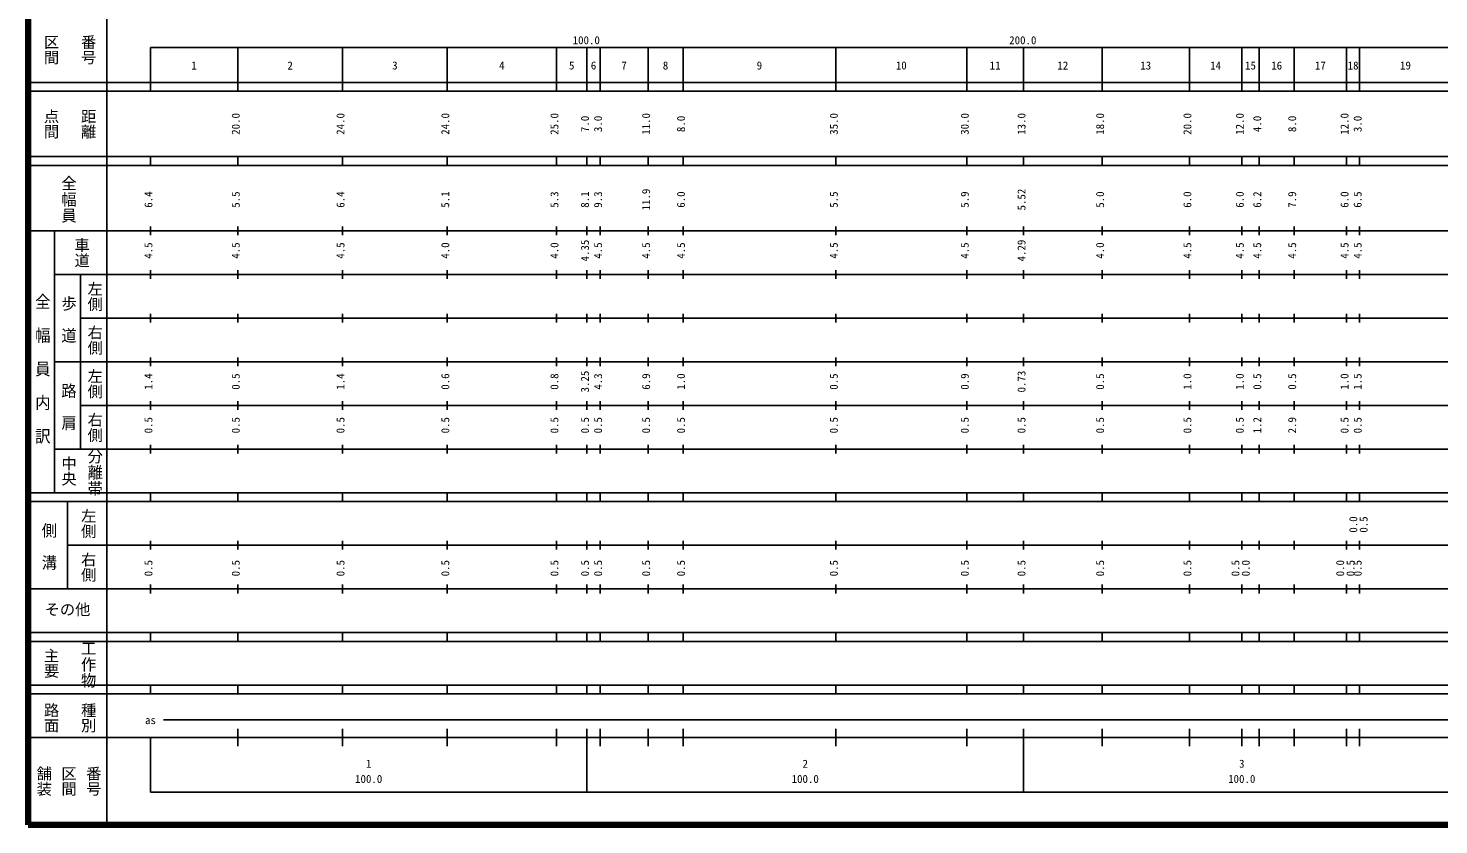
# Model space of a CAD drawing. Units: millimetres on the paper. Extents: x 40 to 680, y 20 to 380.
# Drawn here: x 40 to 363.1, y 20 to 202.4 of the extents above; entities that cross this region are included whole.
import ezdxf
from ezdxf.enums import TextEntityAlignment as Align

# ---------------------------------------------------------------- set-up
doc = ezdxf.new("R2010")
doc.units = ezdxf.units.MM
doc.layers.add('M-TTL', color=2, linetype='Continuous', lineweight=140)
doc.layers.add('M-TTL-BAND', color=7, linetype='Continuous', lineweight=25)
doc.styles.add('@ＭＳ ゴシック', font='')
doc.styles.add('ＭＳ ゴシック', font='')
doc.styles.get('@ＭＳ ゴシック').set_extended_font_data('@MS Gothic')
doc.styles.get('ＭＳ ゴシック').set_extended_font_data('MS Gothic')

msp = doc.modelspace()

# ---------------------------------------------------------------- linework, layer by layer
at = {"layer": 'M-TTL'}
for p, q in [((40, 380), (40, 20)), ((40, 20), (680, 20))]:
    msp.add_line(p, q, dxfattribs=at)
at = {"layer": 'M-TTL-BAND'}
for p, q in [((58, 370), (58, 20)), ((68, 198), (579, 198)), ((68, 198), (68, 188)), ((88, 188), (88, 198)), ((112, 188), (112, 198)), ((136, 188), (136, 198)), ((161, 188), (161, 198)), ((168, 188), (168, 198)), ((171, 188), (171, 198)), ((182, 188), (182, 198)), ((190, 188), (190, 198)), ((225, 188), (225, 198)), ((255, 188), (255, 198)), ((268, 188), (268, 198)), ((286, 188), (286, 198)), ((306, 188), (306, 198)), ((318, 188), (318, 198)), ((322, 188), (322, 198)), ((330, 188), (330, 198)), ((342, 188), (342, 198)), ((345, 188), (345, 198)), ((40, 190), (579, 190)), ((40, 188), (579, 188)), ((40, 173), (579, 173)), ((68, 171), (68, 173)), ((88, 171), (88, 173)), ((112, 171), (112, 173)), ((136, 171), (136, 173)), ((161, 171), (161, 173)), ((168, 171), (168, 173)), ((171, 171), (171, 173)), ((182, 171), (182, 173)), ((190, 171), (190, 173)), ((225, 171), (225, 173)), ((255, 171), (255, 173)), ((268, 171), (268, 173)), ((286, 171), (286, 173)), ((306, 171), (306, 173)), ((318, 171), (318, 173)), ((322, 171), (322, 173)), ((330, 171), (330, 173)), ((342, 171), (342, 173)), ((345, 171), (345, 173)), ((40, 171), (579, 171)), ((40, 156), (579, 156)), ((46, 96), (46, 156)), ((68, 155), (68, 157)), ((88, 155), (88, 157)), ((112, 155), (112, 157)), ((136, 155), (136, 157)), ((161, 155), (161, 157)), ((168, 155), (168, 157)), ((171, 155), (171, 157)), ((182, 155), (182, 157)), ((190, 155), (190, 157)), ((225, 155), (225, 157)), ((255, 155), (255, 157)), ((268, 155), (268, 157)), ((286, 155), (286, 157)), ((306, 155), (306, 157)), ((318, 155), (318, 157)), ((322, 155), (322, 157)), ((330, 155), (330, 157)), ((342, 155), (342, 157)), ((345, 155), (345, 157)), ((46, 146), (579, 146)), ((52, 146), (52, 106)), ((68, 145), (68, 147)), ((88, 145), (88, 147)), ((112, 145), (112, 147)), ((136, 145), (136, 147)), ((161, 145), (161, 147)), ((168, 145), (168, 147)), ((171, 145), (171, 147)), ((182, 145), (182, 147)), ((190, 145), (190, 147)), ((225, 145), (225, 147)), ((255, 145), (255, 147)), ((268, 145), (268, 147)), ((286, 145), (286, 147)), ((306, 145), (306, 147)), ((318, 145), (318, 147)), ((322, 145), (322, 147)), ((330, 145), (330, 147)), ((342, 145), (342, 147)), ((345, 145), (345, 147)), ((52, 136), (579, 136)), ((68, 135), (68, 137)), ((88, 135), (88, 137)), ((112, 135), (112, 137)), ((136, 135), (136, 137)), ((161, 135), (161, 137)), ((168, 135), (168, 137)), ((171, 135), (171, 137)), ((182, 135), (182, 137)), ((190, 135), (190, 137)), ((225, 135), (225, 137)), ((255, 135), (255, 137)), ((268, 135), (268, 137)), ((286, 135), (286, 137)), ((306, 135), (306, 137)), ((318, 135), (318, 137)), ((322, 135), (322, 137)), ((330, 135), (330, 137)), ((342, 135), (342, 137)), ((345, 135), (345, 137)), ((68, 125), (68, 127)), ((88, 125), (88, 127)), ((112, 125), (112, 127)), ((136, 125), (136, 127)), ((161, 125), (161, 127)), ((168, 125), (168, 127)), ((171, 125), (171, 127)), ((182, 125), (182, 127)), ((190, 125), (190, 127)), ((225, 125), (225, 127)), ((255, 125), (255, 127)), ((268, 125), (268, 127)), ((286, 125), (286, 127)), ((306, 125), (306, 127)), ((318, 125), (318, 127)), ((322, 125), (322, 127)), ((330, 125), (330, 127)), ((342, 125), (342, 127)), ((345, 125), (345, 127)), ((46, 126), (579, 126)), ((68, 115), (68, 117)), ((88, 115), (88, 117)), ((112, 115), (112, 117)), ((136, 115), (136, 117)), ((161, 115), (161, 117)), ((168, 115), (168, 117)), ((171, 115), (171, 117)), ((182, 115), (182, 117)), ((190, 115), (190, 117)), ((225, 115), (225, 117)), ((255, 115), (255, 117)), ((268, 115), (268, 117)), ((286, 115), (286, 117)), ((306, 115), (306, 117)), ((318, 115), (318, 117)), ((322, 115), (322, 117)), ((330, 115), (330, 117)), ((342, 115), (342, 117)), ((345, 115), (345, 117)), ((52, 116), (579, 116)), ((68, 105), (68, 107)), ((88, 105), (88, 107)), ((112, 105), (112, 107)), ((136, 105), (136, 107)), ((161, 105), (161, 107)), ((168, 105), (168, 107)), ((171, 105), (171, 107)), ((182, 105), (182, 107)), ((190, 105), (190, 107)), ((225, 105), (225, 107)), ((255, 105), (255, 107)), ((268, 105), (268, 107)), ((286, 105), (286, 107)), ((306, 105), (306, 107)), ((318, 105), (318, 107)), ((322, 105), (322, 107)), ((330, 105), (330, 107)), ((342, 105), (342, 107)), ((345, 105), (345, 107)), ((46, 106), (579, 106)), ((40, 96), (579, 96)), ((40, 94), (579, 94)), ((49, 94), (49, 74)), ((68, 94), (68, 96)), ((88, 94), (88, 96)), ((112, 94), (112, 96)), ((136, 94), (136, 96)), ((161, 94), (161, 96)), ((168, 94), (168, 96)), ((171, 94), (171, 96)), ((182, 94), (182, 96)), ((190, 94), (190, 96)), ((225, 94), (225, 96)), ((255, 94), (255, 96)), ((268, 94), (268, 96)), ((286, 94), (286, 96)), ((306, 94), (306, 96)), ((318, 94), (318, 96)), ((322, 94), (322, 96)), ((330, 94), (330, 96)), ((342, 94), (342, 96)), ((345, 94), (345, 96)), ((68, 83), (68, 85)), ((88, 83), (88, 85)), ((112, 83), (112, 85)), ((136, 83), (136, 85)), ((161, 83), (161, 85)), ((168, 83), (168, 85)), ((171, 83), (171, 85)), ((182, 83), (182, 85)), ((190, 83), (190, 85)), ((225, 83), (225, 85)), ((255, 83), (255, 85)), ((268, 83), (268, 85)), ((286, 83), (286, 85)), ((306, 83), (306, 85)), ((318, 83), (318, 85)), ((322, 83), (322, 85)), ((330, 83), (330, 85)), ((342, 83), (342, 85)), ((345, 83), (345, 85)), ((49, 84), (579, 84)), ((68, 73), (68, 75)), ((88, 73), (88, 75)), ((112, 73), (112, 75)), ((136, 73), (136, 75)), ((161, 73), (161, 75)), ((168, 73), (168, 75)), ((171, 73), (171, 75)), ((182, 73), (182, 75)), ((190, 73), (190, 75)), ((225, 73), (225, 75)), ((255, 73), (255, 75)), ((268, 73), (268, 75)), ((286, 73), (286, 75)), ((306, 73), (306, 75)), ((318, 73), (318, 75)), ((322, 73), (322, 75)), ((330, 73), (330, 75)), ((342, 73), (342, 75)), ((345, 73), (345, 75)), ((40, 74), (579, 74)), ((40, 64), (579, 64)), ((40, 62), (579, 62)), ((68, 62), (68, 64)), ((88, 62), (88, 64)), ((112, 62), (112, 64)), ((136, 62), (136, 64)), ((161, 62), (161, 64)), ((168, 62), (168, 64)), ((171, 62), (171, 64)), ((182, 62), (182, 64)), ((190, 62), (190, 64)), ((225, 62), (225, 64)), ((255, 62), (255, 64)), ((268, 62), (268, 64)), ((286, 62), (286, 64)), ((306, 62), (306, 64)), ((318, 62), (318, 64)), ((322, 62), (322, 64)), ((330, 62), (330, 64)), ((342, 62), (342, 64)), ((345, 62), (345, 64)), ((40, 52), (579, 52)), ((68, 50), (68, 52)), ((88, 50), (88, 52)), ((112, 50), (112, 52)), ((136, 50), (136, 52)), ((161, 50), (161, 52)), ((168, 50), (168, 52)), ((171, 50), (171, 52)), ((182, 50), (182, 52)), ((190, 50), (190, 52)), ((225, 50), (225, 52)), ((255, 50), (255, 52)), ((268, 50), (268, 52)), ((286, 50), (286, 52)), ((306, 50), (306, 52)), ((318, 50), (318, 52)), ((322, 50), (322, 52)), ((330, 50), (330, 52)), ((342, 50), (342, 52)), ((345, 50), (345, 52)), ((40, 50), (579, 50)), ((71, 44), (565, 44)), ((40, 40), (579, 40)), ((68, 40), (68, 27.5)), ((88, 38), (88, 42)), ((112, 38), (112, 42)), ((136, 38), (136, 42)), ((161, 38), (161, 42)), ((168, 27.5), (168, 42)), ((171, 38), (171, 42)), ((182, 38), (182, 42)), ((190, 38), (190, 42)), ((225, 38), (225, 42)), ((255, 38), (255, 42)), ((268, 27.5), (268, 42)), ((286, 38), (286, 42)), ((306, 38), (306, 42)), ((318, 38), (318, 42)), ((322, 38), (322, 42)), ((330, 38), (330, 42)), ((342, 38), (342, 42)), ((345, 38), (345, 42)), ((68, 27.5), (579, 27.5))]:
    msp.add_line(p, q, dxfattribs=at)

# ---------------------------------------------------------------- texts
for s, height, rotation, style, p in [('区間', 2.566, 270, '@ＭＳ ゴシック', (43.25, 201)), ('番号', 2.566, 270, '@ＭＳ ゴシック', (51.75, 201)), ('点間', 2.566, 270, '@ＭＳ ゴシック', (43.25, 184)), ('距離', 2.566, 270, '@ＭＳ ゴシック', (51.75, 184)), ('20.0', 1.833, 90, 'ＭＳ ゴシック', (89, 178)), ('24.0', 1.833, 90, 'ＭＳ ゴシック', (113, 178)), ('24.0', 1.833, 90, 'ＭＳ ゴシック', (137, 178)), ('25.0', 1.833, 90, 'ＭＳ ゴシック', (162, 178)), ('7.0', 1.833, 90, 'ＭＳ ゴシック', (169, 178.625)), ('3.0', 1.833, 90, 'ＭＳ ゴシック', (172, 178.625)), ('11.0', 1.833, 90, 'ＭＳ ゴシック', (183, 178)), ('8.0', 1.833, 90, 'ＭＳ ゴシック', (191, 178.625)), ('35.0', 1.833, 90, 'ＭＳ ゴシック', (226, 178)), ('30.0', 1.833, 90, 'ＭＳ ゴシック', (256, 178)), ('13.0', 1.833, 90, 'ＭＳ ゴシック', (269, 178)), ('18.0', 1.833, 90, 'ＭＳ ゴシック', (287, 178)), ('20.0', 1.833, 90, 'ＭＳ ゴシック', (307, 178)), ('12.0', 1.833, 90, 'ＭＳ ゴシック', (319, 178)), ('4.0', 1.833, 90, 'ＭＳ ゴシック', (323, 178.625)), ('8.0', 1.833, 90, 'ＭＳ ゴシック', (331, 178.625)), ('12.0', 1.833, 90, 'ＭＳ ゴシック', (343, 178)), ('3.0', 1.833, 90, 'ＭＳ ゴシック', (346, 178.625)), ('6.4', 1.833, 90, 'ＭＳ ゴシック', (69, 161.299)), ('5.5', 1.833, 90, 'ＭＳ ゴシック', (89, 161.299)), ('6.4', 1.833, 90, 'ＭＳ ゴシック', (113, 161.299)), ('5.1', 1.833, 90, 'ＭＳ ゴシック', (137, 161.299)), ('5.3', 1.833, 90, 'ＭＳ ゴシック', (162, 161.299)), ('8.1', 1.833, 90, 'ＭＳ ゴシック', (169, 161.299)), ('9.3', 1.833, 90, 'ＭＳ ゴシック', (172, 161.299)), ('11.9', 1.833, 90, 'ＭＳ ゴシック', (183, 160.674)), ('6.0', 1.833, 90, 'ＭＳ ゴシック', (191, 161.299)), ('5.5', 1.833, 90, 'ＭＳ ゴシック', (226, 161.299)), ('5.9', 1.833, 90, 'ＭＳ ゴシック', (256, 161.299)), ('5.52', 1.833, 90, 'ＭＳ ゴシック', (269, 160.674)), ('5.0', 1.833, 90, 'ＭＳ ゴシック', (287, 161.299)), ('6.0', 1.833, 90, 'ＭＳ ゴシック', (307, 161.299)), ('6.0', 1.833, 90, 'ＭＳ ゴシック', (319, 161.299)), ('6.2', 1.833, 90, 'ＭＳ ゴシック', (323, 161.299)), ('7.9', 1.833, 90, 'ＭＳ ゴシック', (331, 161.299)), ('6.0', 1.833, 90, 'ＭＳ ゴシック', (343, 161.299)), ('6.5', 1.833, 90, 'ＭＳ ゴシック', (346, 161.299)), ('車道', 2.566, 270, '@ＭＳ ゴシック', (50.25, 154.5)), ('4.5', 1.833, 90, 'ＭＳ ゴシック', (69, 149.625)), ('4.5', 1.833, 90, 'ＭＳ ゴシック', (89, 149.625)), ('4.5', 1.833, 90, 'ＭＳ ゴシック', (113, 149.625)), ('4.0', 1.833, 90, 'ＭＳ ゴシック', (137, 149.625)), ('4.0', 1.833, 90, 'ＭＳ ゴシック', (162, 149.625)), ('4.35', 1.833, 90, 'ＭＳ ゴシック', (169, 149)), ('4.5', 1.833, 90, 'ＭＳ ゴシック', (172, 149.625)), ('4.5', 1.833, 90, 'ＭＳ ゴシック', (183, 149.625)), ('4.5', 1.833, 90, 'ＭＳ ゴシック', (191, 149.625)), ('4.5', 1.833, 90, 'ＭＳ ゴシック', (226, 149.625)), ('4.5', 1.833, 90, 'ＭＳ ゴシック', (256, 149.625)), ('4.29', 1.833, 90, 'ＭＳ ゴシック', (269, 149)), ('4.0', 1.833, 90, 'ＭＳ ゴシック', (287, 149.625)), ('4.5', 1.833, 90, 'ＭＳ ゴシック', (307, 149.625)), ('4.5', 1.833, 90, 'ＭＳ ゴシック', (319, 149.625)), ('4.5', 1.833, 90, 'ＭＳ ゴシック', (323, 149.625)), ('4.5', 1.833, 90, 'ＭＳ ゴシック', (331, 149.625)), ('4.5', 1.833, 90, 'ＭＳ ゴシック', (343, 149.625)), ('4.5', 1.833, 90, 'ＭＳ ゴシック', (346, 149.625)), ('左側', 2.566, 270, '@ＭＳ ゴシック', (53.25, 144.5)), ('右側', 2.566, 270, '@ＭＳ ゴシック', (53.25, 134.5)), ('左側', 2.566, 270, '@ＭＳ ゴシック', (53.25, 124.5)), ('1.4', 1.833, 90, 'ＭＳ ゴシック', (69, 119.625)), ('0.5', 1.833, 90, 'ＭＳ ゴシック', (89, 119.625)), ('1.4', 1.833, 90, 'ＭＳ ゴシック', (113, 119.625)), ('0.6', 1.833, 90, 'ＭＳ ゴシック', (137, 119.625)), ('0.8', 1.833, 90, 'ＭＳ ゴシック', (162, 119.625)), ('3.25', 1.833, 90, 'ＭＳ ゴシック', (169, 119)), ('4.3', 1.833, 90, 'ＭＳ ゴシック', (172, 119.625)), ('6.9', 1.833, 90, 'ＭＳ ゴシック', (183, 119.625)), ('1.0', 1.833, 90, 'ＭＳ ゴシック', (191, 119.625)), ('0.5', 1.833, 90, 'ＭＳ ゴシック', (226, 119.625)), ('0.9', 1.833, 90, 'ＭＳ ゴシック', (256, 119.625)), ('0.73', 1.833, 90, 'ＭＳ ゴシック', (269, 119)), ('0.5', 1.833, 90, 'ＭＳ ゴシック', (287, 119.625)), ('1.0', 1.833, 90, 'ＭＳ ゴシック', (307, 119.625)), ('1.0', 1.833, 90, 'ＭＳ ゴシック', (319, 119.625)), ('0.5', 1.833, 90, 'ＭＳ ゴシック', (323, 119.625)), ('0.5', 1.833, 90, 'ＭＳ ゴシック', (331, 119.625)), ('1.0', 1.833, 90, 'ＭＳ ゴシック', (343, 119.625)), ('1.5', 1.833, 90, 'ＭＳ ゴシック', (346, 119.625)), ('右側', 2.566, 270, '@ＭＳ ゴシック', (53.25, 114.5)), ('0.5', 1.833, 90, 'ＭＳ ゴシック', (69, 109.625)), ('0.5', 1.833, 90, 'ＭＳ ゴシック', (89, 109.625)), ('0.5', 1.833, 90, 'ＭＳ ゴシック', (113, 109.625)), ('0.5', 1.833, 90, 'ＭＳ ゴシック', (137, 109.625)), ('0.5', 1.833, 90, 'ＭＳ ゴシック', (162, 109.625)), ('0.5', 1.833, 90, 'ＭＳ ゴシック', (169, 109.625)), ('0.5', 1.833, 90, 'ＭＳ ゴシック', (172, 109.625)), ('0.5', 1.833, 90, 'ＭＳ ゴシック', (183, 109.625)), ('0.5', 1.833, 90, 'ＭＳ ゴシック', (191, 109.625)), ('0.5', 1.833, 90, 'ＭＳ ゴシック', (226, 109.625)), ('0.5', 1.833, 90, 'ＭＳ ゴシック', (256, 109.625)), ('0.5', 1.833, 90, 'ＭＳ ゴシック', (269, 109.625)), ('0.5', 1.833, 90, 'ＭＳ ゴシック', (287, 109.625)), ('0.5', 1.833, 90, 'ＭＳ ゴシック', (307, 109.625)), ('0.5', 1.833, 90, 'ＭＳ ゴシック', (319, 109.625)), ('1.2', 1.833, 90, 'ＭＳ ゴシック', (323, 109.625)), ('2.9', 1.833, 90, 'ＭＳ ゴシック', (331, 109.625)), ('0.5', 1.833, 90, 'ＭＳ ゴシック', (343, 109.625)), ('0.5', 1.833, 90, 'ＭＳ ゴシック', (346, 109.625)), ('中央', 2.566, 270, '@ＭＳ ゴシック', (47.25, 104.5)), ('左側', 2.566, 270, '@ＭＳ ゴシック', (51.75, 92.5)), ('0.0', 1.833, 90, 'ＭＳ ゴシック', (345, 86.889)), ('0.5', 1.833, 90, 'ＭＳ ゴシック', (347.37, 86.889)), ('右側', 2.566, 270, '@ＭＳ ゴシック', (51.75, 82.5)), ('0.5', 1.833, 90, 'ＭＳ ゴシック', (69, 76.889)), ('0.5', 1.833, 90, 'ＭＳ ゴシック', (89, 76.889)), ('0.5', 1.833, 90, 'ＭＳ ゴシック', (113, 76.889)), ('0.5', 1.833, 90, 'ＭＳ ゴシック', (137, 76.889)), ('0.5', 1.833, 90, 'ＭＳ ゴシック', (162, 76.889)), ('0.5', 1.833, 90, 'ＭＳ ゴシック', (169, 76.889)), ('0.5', 1.833, 90, 'ＭＳ ゴシック', (172, 76.889)), ('0.5', 1.833, 90, 'ＭＳ ゴシック', (183, 76.889)), ('0.5', 1.833, 90, 'ＭＳ ゴシック', (191, 76.889)), ('0.5', 1.833, 90, 'ＭＳ ゴシック', (226, 76.889)), ('0.5', 1.833, 90, 'ＭＳ ゴシック', (256, 76.889)), ('0.5', 1.833, 90, 'ＭＳ ゴシック', (269, 76.889)), ('0.5', 1.833, 90, 'ＭＳ ゴシック', (287, 76.889)), ('0.5', 1.833, 90, 'ＭＳ ゴシック', (307, 76.889)), ('0.5', 1.833, 90, 'ＭＳ ゴシック', (318, 76.889)), ('0.0', 1.833, 90, 'ＭＳ ゴシック', (320.37, 76.889)), ('0.0', 1.833, 90, 'ＭＳ ゴシック', (342, 76.889)), ('0.5', 1.833, 90, 'ＭＳ ゴシック', (344.37, 76.889)), ('0.5', 1.833, 90, 'ＭＳ ゴシック', (346, 76.889)), ('主要', 2.566, 270, '@ＭＳ ゴシック', (43.25, 60.5)), ('路面', 2.566, 270, '@ＭＳ ゴシック', (43.25, 48)), ('種別', 2.566, 270, '@ＭＳ ゴシック', (51.75, 48)), ('舗装', 2.566, 270, '@ＭＳ ゴシック', (41.583, 33.5)), ('区間', 2.566, 270, '@ＭＳ ゴシック', (47.25, 33.5)), ('番号', 2.566, 270, '@ＭＳ ゴシック', (52.917, 33.5))]:
    msp.add_text(s, height=height, rotation=rotation, dxfattribs=dict(at, style=style)).set_placement(p, align=Align.BOTTOM_LEFT)
at = {"layer": 'M-TTL-BAND', "style": 'ＭＳ ゴシック'}
for s, height, p in [('100.0', 1.833, (164.719, 198.195)), ('200.0', 1.833, (264.719, 198.195)), ('1', 1.833, (77.375, 192.405)), ('2', 1.833, (99.375, 192.405)), ('3', 1.833, (123.375, 192.405)), ('4', 1.833, (147.875, 192.405)), ('5', 1.833, (163.875, 192.405)), ('6', 1.833, (168.875, 192.405)), ('7', 1.833, (175.875, 192.405)), ('8', 1.833, (185.375, 192.405)), ('9', 1.833, (206.875, 192.405)), ('10', 1.833, (238.75, 192.405)), ('11', 1.833, (260.25, 192.405)), ('12', 1.833, (275.75, 192.405)), ('13', 1.833, (294.75, 192.405)), ('14', 1.833, (310.75, 192.405)), ('15', 1.833, (318.75, 192.405)), ('16', 1.833, (324.75, 192.405)), ('17', 1.833, (334.75, 192.405)), ('18', 1.833, (342.25, 192.405)), ('19', 1.833, (354.25, 192.405)), ('その他', 2.566, (43.75, 67.25)), ('as', 1.833, (66.75, 42.5)), ('1', 1.833, (117.375, 32.523)), ('2', 1.833, (217.375, 32.523)), ('3', 1.833, (317.375, 32.523)), ('100.0', 1.833, (114.875, 29.033)), ('100.0', 1.833, (214.875, 29.033)), ('100.0', 1.833, (314.875, 29.033))]:
    msp.add_text(s, height=height, dxfattribs=at).set_placement(p, align=Align.BOTTOM_LEFT)
at = {"layer": 'M-TTL-BAND', "style": '@ＭＳ ゴシック'}
for s, width, p in [('全幅員', 1.05, (47.25, 168.75)), ('全\u3000幅\u3000員\u3000内\u3000訳', 1.1, (41.25, 141.75)), ('歩\u3000道', 1.05, (47.25, 141.25)), ('路\u3000肩', 1.05, (47.25, 121.25)), ('分離帯', 1.05, (53.25, 106.25)), ('側\u3000溝', 1.05, (42.75, 89.25)), ('工作物', 1.05, (51.75, 62.25))]:
    msp.add_text(s, height=2.566, rotation=270, dxfattribs=dict(at, width=width)).set_placement(p, align=Align.BOTTOM_LEFT)

doc.saveas('drawing.dxf')
